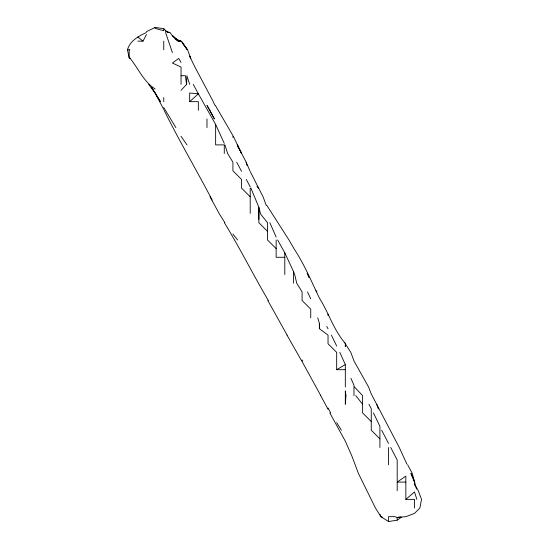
<?xml version="1.0" encoding="UTF-8"?>
<svg xmlns="http://www.w3.org/2000/svg" width="549" height="549" viewBox="0 0 549 549"><rect width="100%" height="100%" fill="white"/><g stroke="black" fill="none" stroke-linecap="round" stroke-linejoin="round"><path stroke-width="0.82" d="M317.727 317.809L319.381 323.443L319.381 328.7L328.028 335.103L328.028 343.749L336.674 352.396L336.674 369.683L345.321 369.683M181.046 90.365L186.585 84.368L186.866 75.728L189.693 84.368M414.749 483.683L414.818 482.084M155.106 88.993C143.721 81.664 138.41 68.687 130.223 58.434L129.173 57.899L127.471 49.787C129.969 40.866 138.609 36.069 146.466 32.494M137.82 41.141L142.987 41.141L146.466 34.553M224.28 143.406L215.633 124.417L198.34 93.804L189.693 93.014L189.693 101.661L198.34 93.804L193.269 84.368M405.841 482.084L397.195 482.084L405.841 476.113L405.841 499.37L414.488 491.959L416.863 499.37M329.819 412.917L345.321 441.17L351.923 456.144L358.408 473.437L375.434 508.017L380.91 516.664L388.548 521.55L397.195 520.157L401.607 517.103M336.674 369.683L345.321 364.563L339.817 352.396M146.466 31.65L155.106 27.45L163.753 28.651L167.61 32.494M400.557 516.932L397.195 517.467L394.676 516.664L388.548 516.664L388.548 521.55M167.713 32.494L170.073 32.494L172.4 35.891L178.102 41.141L172.4 35.5L178.96 41.141L181.046 41.141M127.471 49.787L129.852 49.787M181.046 75.728L185.39 75.728L186.585 84.368M189.693 101.661L198.34 101.661L198.34 110.308M284.801 257.289L276.154 257.289L276.154 239.995M345.321 343.749L350.811 352.396L354.03 361.036L368.557 386.976L371.261 393.949L399.281 447.497L406.912 464.145M405.841 499.37L414.488 499.37L414.488 508.017M379.901 514.214L380.91 516.664M177.869 40.722L180.992 41.141M130.532 58.256L129.173 57.899L129.173 49.787M380.642 516.664L382.221 517.083M166.169 31.327L169.387 32.494M176.188 39.418L180.738 41.141M176.167 39.562L179.942 41.141L175.145 38.464M165.825 31.327L168.584 32.494L165.825 31.012M175.68 39.034L178.96 41.141M137.82 36.968L142.987 41.141M250.214 196.768L241.567 188.122L241.567 179.475L232.92 170.828L232.92 162.181L227.622 153.535L224.925 144.895M267.507 231.349L258.86 222.702L258.86 207.282L250.914 188.122M276.154 248.642L267.507 239.995L267.507 222.702L260.61 214.062L258.86 207.282L258.86 219.353M371.261 421.563L362.615 412.917L362.615 395.623L354.469 386.976M379.901 438.85L371.261 430.203L371.261 408.593L368.955 404.27M256.932 186.392L258.86 188.547L263.06 196.768L266.265 205.415M344.216 342.226L345.589 343.749L345.321 346.625L345.321 343.413C333.696 330.127 328.714 312.8 319.381 298.045C311.393 281.363 304.235 264.117 293.969 248.642L288.987 239.995L266.862 205.415M355.779 395.623L362.615 404.27M232.92 234.025L237.593 239.995M148.649 84.368L155.106 93.014L160.452 101.661L151.476 87.25L155.106 93.014L163.753 109.498M315.929 290.545L316.876 291.869M181.046 136.324L187.003 144.895M307.097 273.251L309.005 277.725M181.513 41.141L187.339 49.787L182.014 42.472L187.614 49.787L190.736 58.434L194.936 67.081L213.287 101.661M175.886 127.601L163.753 107.556M164.137 110.308C179.118 140.77 196.549 170.005 212.175 200.09M224.898 222.702L219.456 214.062L210.013 196.768M302.087 359.979L302.774 361.036M241.567 171.343L236.66 162.181M268.337 300.516C253.254 274.829 239.886 248.162 224.376 222.702M336.674 422.565L341.361 430.203M232.92 135.61L215.633 105.882M301.751 361.036L286.983 335.103M388.548 443.468L381.63 430.203M181.046 62.449L178.741 58.434L172.4 63.025L181.046 67.081L181.046 84.368M287.113 335.103L267.83 300.516M277.67 239.995L284.801 252.828L293.447 271.398L294.703 274.582L296.728 283.229L302.087 291.869L302.087 300.516L310.734 309.162L310.734 317.809M320.794 395.623L302.087 361.551M328.028 408.01L330.752 412.917M328.028 409.245L320.685 395.623M326.751 326.456L328.028 328.769M213.424 102.34L215.263 105.744M407.632 464.79L412.299 473.437L414.488 482.084L414.488 484.211M246.302 179.475L250.214 186.832M241.567 153.315L237.223 144.895L246.158 162.181L249.87 170.828M258.606 188.122L250.214 171.487M336.674 346.055L331.39 335.103M390.737 447.497L397.195 459.987L397.195 490.731M233.318 136.248L241.567 153.535M373.464 412.917L379.901 426.319L379.901 447.497M414.488 480.999L410.913 473.437L414.488 482.084M307.474 291.869L310.734 298.834M276.154 237.086L269.868 222.702M350.941 378.33L353.968 385.172L353.968 395.623M415.065 485.591L414.488 484.122L418.269 490.731L421.529 499.37L419.855 508.017L414.488 513.411L405.841 516.657L397.195 517.467L397.195 520.157M172.4 52.594L165.537 32.494M376.738 404.27L378.385 408.984M414.488 482.578L416.561 489.097M246.158 162.181L246.947 165.324M237.628 144.895L238.094 147.249M388.548 447.497L388.548 464.79M345.321 364.563L345.321 386.976M328.028 314.097L328.028 315.579M319.381 323.443L319.381 328.7M293.447 271.398L293.447 283.229M284.801 252.828L284.801 274.582M250.214 188.122L250.214 213.383M232.92 136.248L232.92 137.47M224.28 153.535L224.28 144.895L215.633 144.895L215.633 124.417M206.987 118.955L206.987 127.601M163.753 28.651L163.753 30.71L155.106 28.376L155.106 27.45M163.753 41.141L163.753 49.787M163.753 97.537L163.753 101.661M345.966 395.623L345.321 404.27L345.321 390.936L345.966 395.623M209.862 110.308L206.987 105.422L214.426 118.955L209.862 110.308M190.764 58.434L189.693 56.122L190.736 58.434"/></g></svg>
